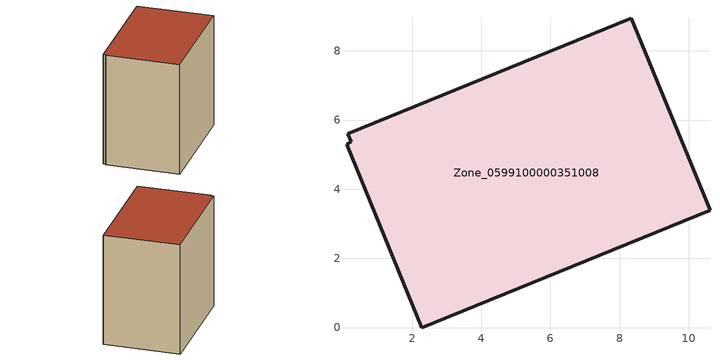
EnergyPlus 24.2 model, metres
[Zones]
Zone_0599100000351008
 floor ground (C_G): 0.24,5.37 0.14,5.61 8.33,8.94 10.61,3.39 2.28,0 0.1,5.3 z0
 wall outside (C_F): 10.61,3.39 8.33,8.94 0.14,5.61 0.24,5.37 0.1,5.3 2.28,0 10.61,3.39 z0:9.03
 roof outside (C_R): 0.14,5.61 0.24,5.37 0.1,5.3 2.28,0 10.61,3.39 8.33,8.94 z9.03
[BUILDING]
Pand.0599100000351008: North Axis=0; Terrain=City; Loads Convergence Tolerance Value=0.04; Temperature Convergence Tolerance Value=0.4; Solar Distribution=FullExterior; Maximum Number of Warmup Days=25; Minimum Number of Warmup Days=1
[Site:Location]
Rotterdam.The.Hague.AP_ZH_NLD Design_Conditions: Latitude=51.96; Longitude=4.45; Time Zone=1; Elevation=-4.5
[SITE:GROUNDTEMPERATURE:BUILDINGSURFACE]
18, 18, 18, 18, 18, 18, 18, 18, 18, 18, 18, 18
[MATERIAL] Thermal Absorptance=0.9; Solar Absorptance=0.7; Visible Absorptance=0.7
Name | Roughness | Thickness | Conductivity | Density | Specific Heat
G.TI.1992-2005 | MediumSmooth | 0.15 | 0.06 | 540 | 1210
F.TI.1992-2005 | Rough | 0.3 | 0.12 | 1920 | 840
R.TI.1992-2005 | MediumRough | 0.2 | 0.08 | 1500 | 1000
[CONSTRUCTION]
C_G: G.TI.1992-2005
C_F: F.TI.1992-2005
C_R: R.TI.1992-2005
[ZONE]
Zone_0599100000351008: Type=1; Multiplier=1; Ceiling Height=Autocalculate; Volume=Autocalculate; Floor Area=autocalculate; Part of Total Floor Area=Yes
[ZONEINFILTRATION:DESIGNFLOWRATE]
Infil_Zone_0599100000351008: Zone or ZoneList or Space or SpaceList=Zone_0599100000351008; Schedule=AlwaysOn; Design Flow Rate Calculation Method=Flow/Area; Flow Rate per Floor Area=0.0015; Constant Term Coefficient=1; Temperature Term Coefficient=0; Velocity Term Coefficient=0; Velocity Squared Term Coefficient=0
[HVACTEMPLATE:ZONE:IDEALLOADSAIRSYSTEM]
Zone_0599100000351008: Maximum Heating Supply Air Temperature=50; Minimum Cooling Supply Air Temperature=13; Maximum Heating Supply Air Humidity Ratio=0.0156; Minimum Cooling Supply Air Humidity Ratio=0.0077; Heating Limit=NoLimit; Cooling Limit=NoLimit; Dehumidification Control Type=ConstantSensibleHeatRatio; Cooling Sensible Heat Ratio=0.7; Dehumidification Setpoint=60; Humidification Control Type=None; Humidification Setpoint=30; Outdoor Air Method=None; Outdoor Air Flow Rate per Person=0.00944; Outdoor Air Flow Rate per Zone Floor Area=0; Outdoor Air Flow Rate per Zone=0; Demand Controlled Ventilation Type=None; Outdoor Air Economizer Type=NoEconomizer; Heat Recovery Type=None; Sensible Heat Recovery Effectiveness=0.7; Latent Heat Recovery Effectiveness=0.65
[ZONECONTROL:THERMOSTAT]
ThermostatControl_Zone_0599100000351008: Zone or ZoneList=Zone_0599100000351008; Control Type Schedule=DualSetpointControlType; Control 1=Thermostat_Zone_0599100000351008; Temperature Difference Between Cutout And Setpoint=0
[THERMOSTATSETPOINT:DUALSETPOINT]
Thermostat_Zone_0599100000351008: Heating Setpoint Temperature Schedule=HeatingSetpoint_Zone_0599100000351008; Cooling Setpoint Temperature Schedule=CoolingSetpoint_Zone_0599100000351008
[SCHEDULE:COMPACT]
HeatingSetpoint_Zone_0599100000351008: Through: 12/31, For: AllDays, Until: 24:00, 21
CoolingSetpoint_Zone_0599100000351008: Through: 12/31, For: AllDays, Until: 24:00, 24
DualSetpointControlType: Through: 12/31, For: AllDays, Until: 24:00, 4
AlwaysOn: Through: 12/31, For: AllDays, Until: 24:00, 1
